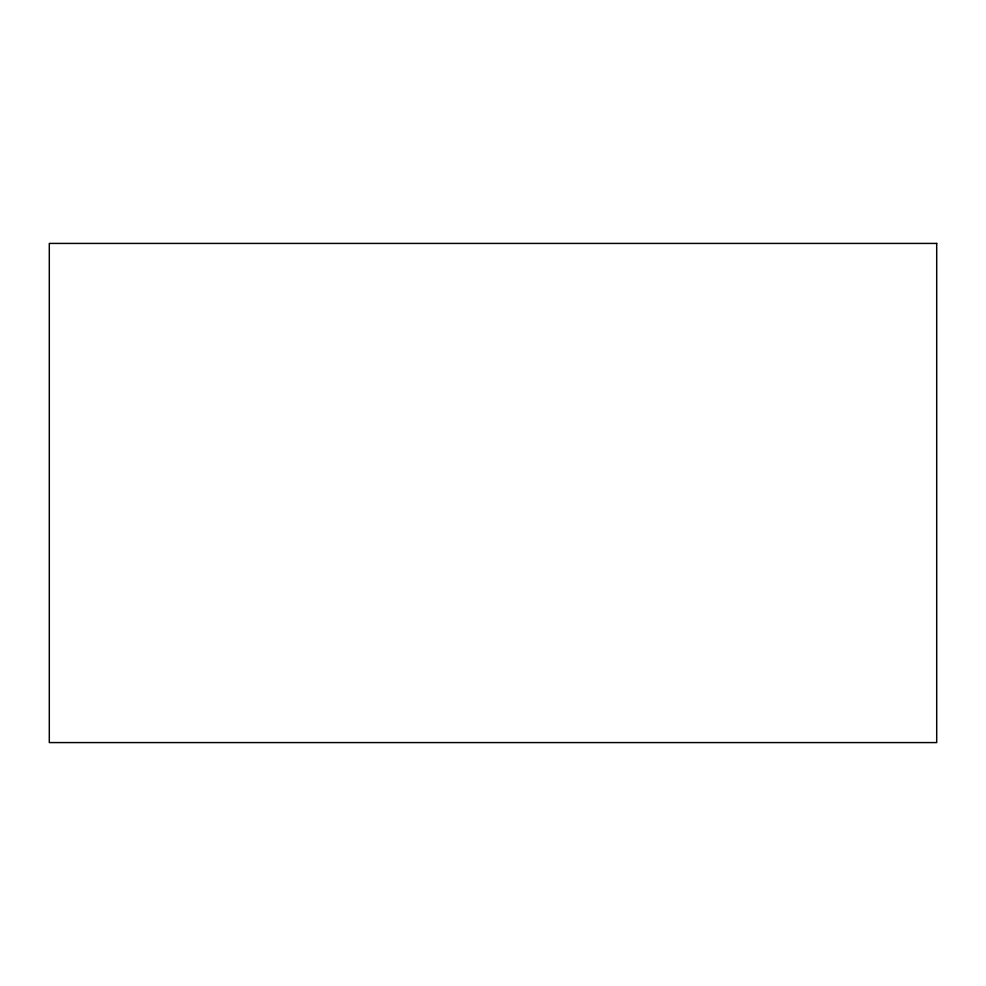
<?xml version="1.0" encoding="UTF-8"?>
<svg xmlns="http://www.w3.org/2000/svg" width="986" height="986" viewBox="0 0 986 986"><rect width="100%" height="100%" fill="white"/><g stroke="black" fill="none" stroke-linecap="round" stroke-linejoin="round"><path stroke-width="1.48" d="M936.7 243.419L49.3 243.419L49.3 742.581L936.7 742.581L936.7 243.419"/></g></svg>
